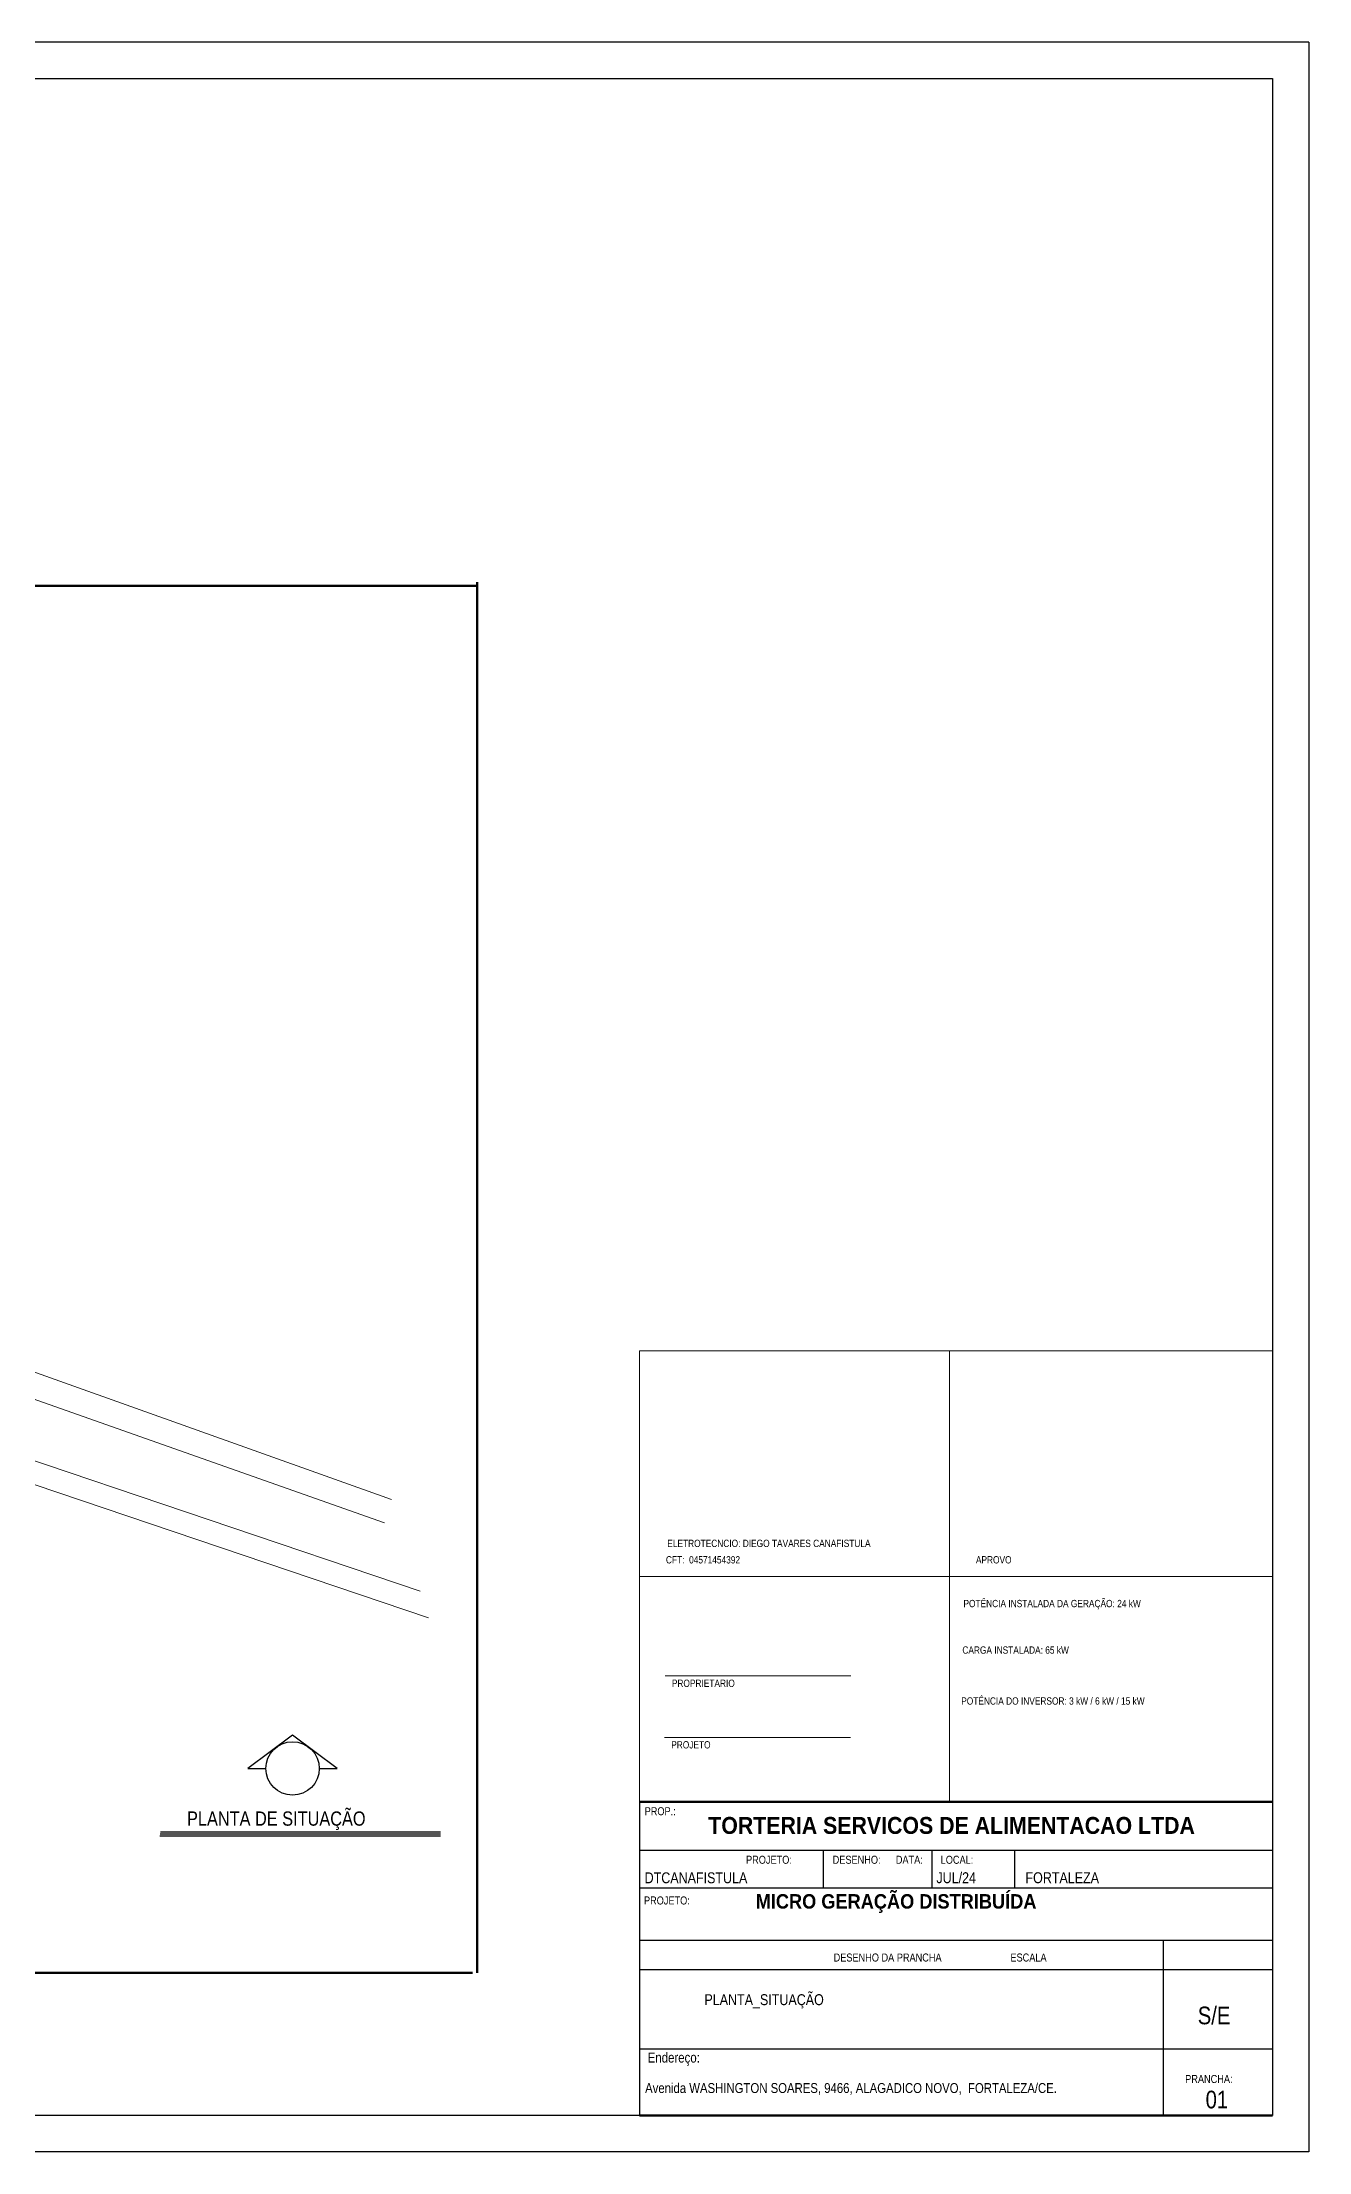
# Model space of a CAD drawing. Header units: millimetres. Extents: x -337670422 to 400479, y -429719 to 319704014.
# Drawn here: x -337668639.4 to -337668394.4, y 319703603.9 to 319704012.2 of the extents above; entities that cross this region are included whole.
import ezdxf
from ezdxf.enums import TextEntityAlignment as Align

# ---------------------------------------------------------------- set-up
doc = ezdxf.new("R2010")
doc.units = ezdxf.units.MM
for name, color, linetype, lineweight in [('AMARELA', 2, 'Continuous', 25), ('AZUL', 5, 'Continuous', 50), ('MAGENTA', 6, 'Continuous', 60), ('VERDE', 3, 'Continuous', 30), ('VERMELHA', 1, 'Continuous', 9)]:
    doc.layers.add(name, color=color, linetype=linetype, lineweight=lineweight)
doc.layers.add('LAYER1', color=1, linetype='Continuous')
doc.styles.add('ROMANS', font='techl___.ttf', dxfattribs={"height": 1.5})
doc.styles.add('SWIS', font='swissbi.ttf', dxfattribs={"width": 0.9})

msp = doc.modelspace()

# ---------------------------------------------------------------- linework, layer by layer
at = {"color": 1}
for p, q in [((-337668394.35, 319704012.18), (-337668994.64, 319704012.18)), ((-337668394.35, 319704012.18), (-337668394.35, 319703603.86)), ((-337668394.35, 319703603.86), (-337668994.64, 319703603.86))]:
    msp.add_line(p, q, dxfattribs=at)
at = {"layer": 'AMARELA'}
msp.add_line((-337668401.39, 319703610.9), (-337668523.89, 319703610.9), dxfattribs=at)
at = {"layer": 'LAYER1'}
for p, q in [((-337668973.52, 319704005.14), (-337668401.39, 319704005.14)), ((-337668401.39, 319704005.14), (-337668401.39, 319703610.9)), ((-337668488.69, 319703610.9), (-337668973.52, 319703610.9))]:
    msp.add_line(p, q, dxfattribs=at)
at = {"layer": 'MAGENTA'}
for p, q in [((-337668949.59, 319703906.99), (-337668555.3, 319703906.97)), ((-337668555.3, 319703907.68), (-337668555.3, 319703638.47)), ((-337668401.39, 319703671.58), (-337668523.89, 319703671.58)), ((-337668556.19, 319703638.47), (-337668949.37, 319703638.47)), ((-337668401.39, 319703610.9), (-337668523.89, 319703610.9))]:
    msp.add_line(p, q, dxfattribs=at)
at = {"layer": 'MAGENTA', "lineweight": -2}
msp.add_line((-337668523.89, 319703671.58), (-337668523.89, 319703610.9), dxfattribs=at)
at = {"layer": 'MAGENTA', "color": 6, "lineweight": -2}
msp.add_line((-337668616.6, 319703665.38), (-337668562.35, 319703665.38), dxfattribs=at)
for points in [[(-337668616.67, 319703665.04), (-337668562.35, 319703665.04)], [(-337668562.35, 319703665.73), (-337668616.56, 319703665.73)]]:
    msp.add_lwpolyline(points, dxfattribs=at)
at = {"layer": 'VERDE', "color": 3}
for p, q in [((-337668401.39, 319703662.19), (-337668523.89, 319703662.19)), ((-337668488.34, 319703662.19), (-337668488.34, 319703654.86)), ((-337668467.29, 319703662.19), (-337668467.29, 319703654.86)), ((-337668451.23, 319703654.86), (-337668451.23, 319703662.19)), ((-337668401.39, 319703654.86), (-337668523.89, 319703654.86)), ((-337668401.39, 319703644.74), (-337668523.89, 319703644.74)), ((-337668422.51, 319703644.74), (-337668422.51, 319703610.9)), ((-337668401.39, 319703639.11), (-337668523.89, 319703639.11)), ((-337668401.39, 319703623.72), (-337668523.89, 319703623.72))]:
    msp.add_line(p, q, dxfattribs=at)
at = {"layer": 'VERDE', "color": 3, "lineweight": -2}
for points in [[(-337668591, 319703684.5), (-337668599.64, 319703678.05), (-337668596.16, 319703678.05)], [(-337668585.83, 319703678.05), (-337668582.35, 319703678.05), (-337668591, 319703684.5)]]:
    msp.add_lwpolyline(points, dxfattribs=at)
msp.add_circle((-337668591, 319703678.05), 5.17, dxfattribs=at)
at = {"layer": 'VERMELHA', "linetype": 'Continuous'}
for p, q in [((-337668687.24, 319703771.33), (-337668571.87, 319703730.09)), ((-337668692.44, 319703767.65), (-337668573.19, 319703725.59))]:
    msp.add_line(p, q, dxfattribs=at)
at = {"layer": 'VERMELHA', "color": 1}
for p, q in [((-337668523.89, 319703671.58), (-337668523.89, 319703758.87)), ((-337668401.39, 319703758.87), (-337668523.89, 319703758.87)), ((-337668463.91, 319703671.58), (-337668463.91, 319703758.87)), ((-337668401.39, 319703715.22), (-337668523.89, 319703715.22)), ((-337668482.94, 319703696), (-337668518.91, 319703696)), ((-337668483.06, 319703684.07), (-337668519.04, 319703684.07))]:
    msp.add_line(p, q, dxfattribs=at)
at = {"layer": 'VERMELHA'}
msp.add_line((-337668696.21, 319703756.31), (-337668566.33, 319703712.38), dxfattribs=at)
msp.add_lwpolyline([(-337668694.66, 319703751.13), (-337668564.69, 319703707.24)], dxfattribs=at)

# ---------------------------------------------------------------- texts
at = {"layer": 'AMARELA', "color": 2, "lineweight": -2, "style": 'ROMANS'}
for s, height, p in [('ELETROTECNCIO: DIEGO TAVARES CANAFISTULA', 1.408, (-337668518.49, 319703720.92)), ('CFT:  04571454392 ', 1.408, (-337668518.75, 319703717.74)), ('PROJETO', 1.408, (-337668517.73, 319703681.93)), ('PROP.:', 1.549, (-337668522.87, 319703669)), ('PROJETO:        ', 1.5488, (-337668523, 319703651.73)), ('Endereço:', 1.936, (-337668522.29, 319703621.13))]:
    msp.add_text(s, height=height, dxfattribs=at).set_placement(p)
at = {"layer": 'AMARELA', "color": 2, "style": 'ROMANS'}
for s, height, p in [('APROVO', 1.408, (-337668458.77, 319703717.74)), ('POTÊNCIA INSTALADA DA GERAÇÃO: 24 kW ', 1.408, (-337668461.18, 319703709.27)), ('CARGA INSTALADA: 65 kW', 1.408, (-337668461.39, 319703700.27)), ('PROPRIETARIO', 1.408, (-337668517.61, 319703693.84)), ('POTÊNCIA DO INVERSOR: 3 kW / 6 kW / 15 kW', 1.408, (-337668461.61, 319703690.41)), ('DESENHO DA PRANCHA                           ESCALA', 1.5488, (-337668486.3, 319703640.69)), ('Avenida WASHINGTON SOARES, 9466, ALAGADICO NOVO,  FORTALEZA/CE.', 1.9171, (-337668522.78, 319703615.24)), ('PRANCHA:', 1.549, (-337668418.27, 319703617.18))]:
    msp.add_text(s, height=height, dxfattribs=at).set_placement(p)
at = {"layer": 'AMARELA', "lineweight": -2, "style": 'ROMANS'}
msp.add_attdef('DTCANAFISTULA', (-337668522.87, 319703655.84), '.', height=2.11, dxfattribs=at)
at = {"layer": 'AMARELA', "style": 'ROMANS'}
for tag, p in [('JUL/24', (-337668466.41, 319703655.85)), ('FORTALEZA', (-337668449.18, 319703655.85))]:
    msp.add_attdef(tag, p, '.', height=2.11, dxfattribs=at)
at = {"layer": 'AMARELA', "color": 2, "style": 'ROMANS'}
msp.add_attdef('PLANTA_SITUAÇÃO', (-337668511.3, 319703632.25), '.', height=2.11, dxfattribs=at)
at = {"layer": 'AMARELA', "color": 3, "style": 'ROMANS'}
for tag, p in [('S/E', (-337668412.68, 319703628.54)), ('01', (-337668412.14, 319703612.26))]:
    msp.add_attdef(tag, text='.', height=3.42, dxfattribs=at).set_placement(p, align=Align.CENTER)
at = {"layer": 'AZUL', "color": 5, "style": 'SWIS', "width": 0.9}
for s, height, p in [('TORTERIA SERVICOS DE ALIMENTACAO LTDA', 3.2803, (-337668510.56, 319703665.39)), ('MICRO GERAÇÃO DISTRIBUÍDA', 2.7986, (-337668501.39, 319703650.93))]:
    msp.add_text(s, height=height, dxfattribs=at).set_placement(p)
at = {"layer": 'AZUL', "color": 3, "style": 'ROMANS'}
msp.add_text('PROJETO:                DESENHO:      DATA:       LOCAL:', height=1.5488, dxfattribs=at).set_placement((-337668503.25, 319703659.61))
at = {"layer": 'MAGENTA', "color": 4, "lineweight": -2, "style": 'ROMANS'}
msp.add_text('PLANTA DE SITUAÇÃO', height=2.7557, dxfattribs=at).set_placement((-337668611.42, 319703666.98))

doc.saveas('drawing.dxf')
